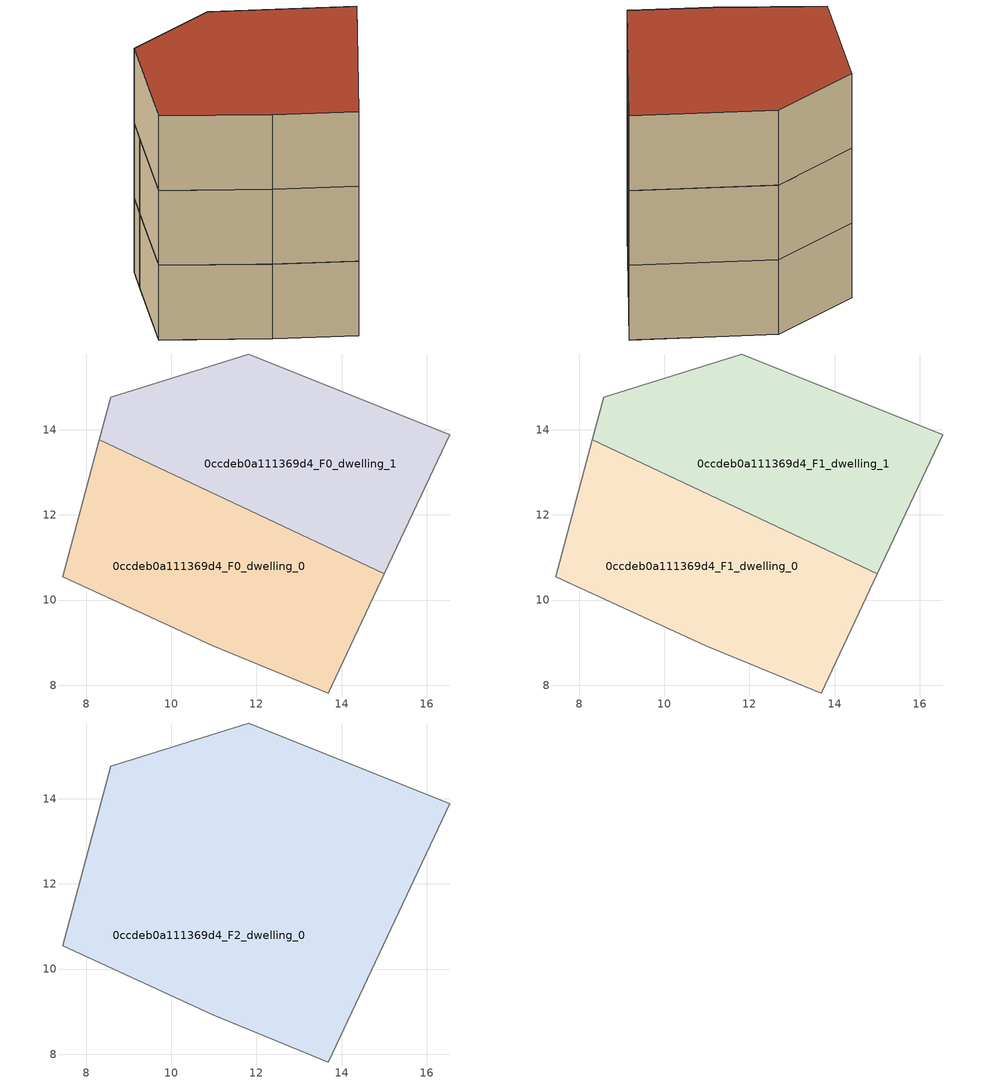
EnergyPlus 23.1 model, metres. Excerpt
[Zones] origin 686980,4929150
0ccdeb0a111369d4_F0_dwelling_0
 floor ground (EU_floor_Construction): 13.68,7.82 15,10.62 8.31,13.77 7.45,10.55 10.97,8.92 z0
 wall adiabatic (EU_wall_Construction): 15,10.62 13.68,7.82 10.97,8.92 7.45,10.55 8.31,13.77 z0:3
 wall to 0ccdeb0a111369d4_F0_dwelling_1 (EU_wall_Construction): 8.31,13.77 15,10.62 z0:3
0ccdeb0a111369d4_F0_dwelling_1
 floor ground (EU_floor_Construction): 15,10.62 16.54,13.88 11.82,15.78 8.58,14.77 8.31,13.77 z0
 wall adiabatic (EU_wall_Construction): 8.31,13.77 8.58,14.77 11.82,15.78 16.54,13.88 15,10.62 z0:3
0ccdeb0a111369d4_F1_dwelling_0
 floor to 0ccdeb0a111369d4_F0_dwelling_0 (EU_floor_Construction): 13.68,7.82 15,10.62 8.31,13.77 7.45,10.55 10.97,8.92 z3
 wall adiabatic (EU_wall_Construction): 15,10.62 13.68,7.82 10.97,8.92 7.45,10.55 8.31,13.77 z3:6
 wall to 0ccdeb0a111369d4_F1_dwelling_1 (EU_wall_Construction): 8.31,13.77 15,10.62 z3:6
0ccdeb0a111369d4_F1_dwelling_1
 floor to 0ccdeb0a111369d4_F0_dwelling_1 (EU_floor_Construction): 15,10.62 16.54,13.88 11.82,15.78 8.58,14.77 8.31,13.77 z3
 wall adiabatic (EU_wall_Construction): 8.31,13.77 8.58,14.77 11.82,15.78 16.54,13.88 15,10.62 z3:6
0ccdeb0a111369d4_F2_dwelling_0
 floor to 0ccdeb0a111369d4_F1_dwelling_0 (EU_floor_Construction): 13.68,7.82 15,10.62 8.31,13.77 7.45,10.55 10.97,8.92 z6
 floor to 0ccdeb0a111369d4_F1_dwelling_1 (EU_floor_Construction): 15,10.62 16.54,13.88 11.82,15.78 8.58,14.77 8.31,13.77 z6
 wall adiabatic (EU_wall_Construction): 11.82,15.78 16.54,13.88 13.68,7.82 10.97,8.92 7.45,10.55 8.58,14.77 11.82,15.78 z6:9
 roof outside (EU_roof_Construction): 16.54,13.88 13.68,7.82 10.97,8.92 7.45,10.55 8.58,14.77 11.82,15.78 z9
[Building]
EU S2 Campaign: North Axis=0; Terrain=City; Solar Distribution=FullExterior
[Site:Location]
Bologna: Latitude=44.5; Longitude=11.25; Time Zone=1; Elevation=37
[SizingPeriod:WeatherFileDays]
AnnualSizingPeriod: Begin Month=1; Begin Day of Month=1; End Month=12; End Day of Month=31; Day of Week for Start Day=Monday; Use Weather File Daylight Saving Period=No; Use Weather File Rain and Snow Indicators=No
[MATERIAL]
EU_InternalMass_Material: Roughness=MediumRough; Thickness=0.1; Conductivity=1; Density=1800; Specific Heat=900; Thermal Absorptance=0.9; Solar Absorptance=0.7; Visible Absorptance=0.7
[MATERIAL:NOMASS] Roughness=MediumRough; Thermal Absorptance=0.9; Solar Absorptance=0.7; Visible Absorptance=0.7
Name | Thermal Resistance
EU_wall_NoMass | 0.937881
EU_roof_NoMass | 0.548572
EU_floor_NoMass | 0.71348
[CONSTRUCTION]
EU_wall_Construction: EU_wall_NoMass
EU_roof_Construction: EU_roof_NoMass
EU_floor_Construction: EU_floor_NoMass
EU_InternalMass_Construction: EU_InternalMass_Material
[ZONE] Type=1; Multiplier=1; Ceiling Height=autocalculate; Floor Area=autocalculate; Part of Total Floor Area=Yes
Name | Volume
0ccdeb0a111369d4_F0_dwelling_0; 0ccdeb0a111369d4_F1_dwelling_0 | 68.6843
0ccdeb0a111369d4_F2_dwelling_0 | 137.364
0ccdeb0a111369d4_F0_dwelling_1 | 68.6836
0ccdeb0a111369d4_F1_dwelling_1 | 68.6829
[INTERNALMASS] Construction=EU_InternalMass_Construction
Name | Zone or ZoneList | Surface Area
0ccdeb0a111369d4_F0_dwelling_0_EU_InternalMass | 0ccdeb0a111369d4_F0_dwelling_0 | 22.8949
0ccdeb0a111369d4_F0_dwelling_1_EU_InternalMass | 0ccdeb0a111369d4_F0_dwelling_1 | 22.8945
0ccdeb0a111369d4_F1_dwelling_0_EU_InternalMass | 0ccdeb0a111369d4_F1_dwelling_0 | 22.8949
0ccdeb0a111369d4_F1_dwelling_1_EU_InternalMass | 0ccdeb0a111369d4_F1_dwelling_1 | 22.8945
0ccdeb0a111369d4_F2_dwelling_0_EU_InternalMass | 0ccdeb0a111369d4_F2_dwelling_0 | 45.788
[OTHEREQUIPMENT] Fuel Type=Electricity; Design Level Calculation Method=Watts/Area; Power per Zone Floor Area=1; Fraction Latent=0; Fraction Radiant=0; Fraction Lost=0; Carbon Dioxide Generation Rate=0; EndUse Subcategory=EU_Step8_InternalGains
Name | Zone or ZoneList or Space or SpaceList | Schedule
EU_Step8_InternalGain_0ccdeb0a111369d4_F0_dwelling_0_f000 | 0ccdeb0a111369d4_F0_dwelling_0 | EU_Step8_GainSchedule_0ccdeb0a111369d4_F0_dwelling_0_f000
EU_Step8_InternalGain_0ccdeb0a111369d4_F0_dwelling_1_f000 | 0ccdeb0a111369d4_F0_dwelling_1 | EU_Step8_GainSchedule_0ccdeb0a111369d4_F0_dwelling_1_f000
EU_Step8_InternalGain_0ccdeb0a111369d4_F1_dwelling_0_f000 | 0ccdeb0a111369d4_F1_dwelling_0 | EU_Step8_GainSchedule_0ccdeb0a111369d4_F1_dwelling_0_f000
EU_Step8_InternalGain_0ccdeb0a111369d4_F1_dwelling_1_f000 | 0ccdeb0a111369d4_F1_dwelling_1 | EU_Step8_GainSchedule_0ccdeb0a111369d4_F1_dwelling_1_f000
EU_Step8_InternalGain_0ccdeb0a111369d4_F2_dwelling_0_f000 | 0ccdeb0a111369d4_F2_dwelling_0 | EU_Step8_GainSchedule_0ccdeb0a111369d4_F2_dwelling_0_f000
[ZONEVENTILATION:DESIGNFLOWRATE] Schedule=EU_AlwaysOn; Design Flow Rate Calculation Method=AirChanges/Hour; Air Changes per Hour=0.687892; Ventilation Type=Natural; Fan Pressure Rise=0; Fan Total Efficiency=1; Constant Term Coefficient=1; Temperature Term Coefficient=0; Velocity Term Coefficient=0; Velocity Squared Term Coefficient=0; Minimum Indoor Temperature=-100; Maximum Indoor Temperature=100; Delta Temperature=-100; Minimum Outdoor Temperature=-100; Maximum Outdoor Temperature=100; Maximum Wind Speed=40
Name | Zone or ZoneList or Space or SpaceList
EU_ConstantAir_0ccdeb0a111369d4_F0_dwelling_0 | 0ccdeb0a111369d4_F0_dwelling_0
EU_ConstantAir_0ccdeb0a111369d4_F0_dwelling_1 | 0ccdeb0a111369d4_F0_dwelling_1
EU_ConstantAir_0ccdeb0a111369d4_F1_dwelling_0 | 0ccdeb0a111369d4_F1_dwelling_0
EU_ConstantAir_0ccdeb0a111369d4_F1_dwelling_1 | 0ccdeb0a111369d4_F1_dwelling_1
EU_ConstantAir_0ccdeb0a111369d4_F2_dwelling_0 | 0ccdeb0a111369d4_F2_dwelling_0
[HVACTEMPLATE:THERMOSTAT] Constant Heating Setpoint=20; Constant Cooling Setpoint=50
EU_HeatOnly_0ccdeb0a111369d4_F0_dwelling_0; EU_HeatOnly_0ccdeb0a111369d4_F0_dwelling_1; EU_HeatOnly_0ccdeb0a111369d4_F1_dwelling_0; EU_HeatOnly_0ccdeb0a111369d4_F1_dwelling_1; EU_HeatOnly_0ccdeb0a111369d4_F2_dwelling_0
[HVACTEMPLATE:ZONE:IDEALLOADSAIRSYSTEM] System Availability Schedule=EU_AlwaysOn; Maximum Heating Supply Air Temperature=50; Minimum Cooling Supply Air Temperature=13; Maximum Heating Supply Air Humidity Ratio=0.0156; Minimum Cooling Supply Air Humidity Ratio=0.0077; Heating Limit=NoLimit; Cooling Limit=NoLimit; Heating Availability Schedule=EU_AlwaysOn; Cooling Availability Schedule=EU_CoolingOff; Dehumidification Control Type=ConstantSensibleHeatRatio; Cooling Sensible Heat Ratio=0.7; Dehumidification Setpoint=60; Humidification Control Type=None; Humidification Setpoint=30; Outdoor Air Method=None; Outdoor Air Flow Rate per Person=0.00944; Outdoor Air Flow Rate per Zone Floor Area=0; Outdoor Air Flow Rate per Zone=0; Demand Controlled Ventilation Type=None; Outdoor Air Economizer Type=NoEconomizer; Heat Recovery Type=None; Sensible Heat Recovery Effectiveness=0.7; Latent Heat Recovery Effectiveness=0.65
Name | Template Thermostat
0ccdeb0a111369d4_F0_dwelling_0 | EU_HeatOnly_0ccdeb0a111369d4_F0_dwelling_0
0ccdeb0a111369d4_F0_dwelling_1 | EU_HeatOnly_0ccdeb0a111369d4_F0_dwelling_1
0ccdeb0a111369d4_F1_dwelling_0 | EU_HeatOnly_0ccdeb0a111369d4_F1_dwelling_0
0ccdeb0a111369d4_F1_dwelling_1 | EU_HeatOnly_0ccdeb0a111369d4_F1_dwelling_1
0ccdeb0a111369d4_F2_dwelling_0 | EU_HeatOnly_0ccdeb0a111369d4_F2_dwelling_0
[SIZING:ZONE] Zone Cooling Design Supply Air Temperature Input Method=SupplyAirTemperature; Zone Cooling Design Supply Air Temperature=13; Zone Heating Design Supply Air Temperature Input Method=SupplyAirTemperature; Zone Heating Design Supply Air Temperature=50; Zone Cooling Design Supply Air Humidity Ratio=0.008; Zone Heating Design Supply Air Humidity Ratio=0.008; Cooling Design Air Flow Method=DesignDay; Cooling Design Air Flow Rate=0; Cooling Minimum Air Flow per Zone Floor Area=0.000762; Cooling Minimum Air Flow=0; Cooling Minimum Air Flow Fraction=0.2; Heating Design Air Flow Method=DesignDay; Heating Design Air Flow Rate=0; Heating Maximum Air Flow per Zone Floor Area=0.002032; Heating Maximum Air Flow=0.141576; Heating Maximum Air Flow Fraction=0.3; Account for Dedicated Outdoor Air System=No; Dedicated Outdoor Air System Control Strategy=NeutralSupplyAir; Dedicated Outdoor Air Low Setpoint Temperature for Design=autosize; Dedicated Outdoor Air High Setpoint Temperature for Design=autosize; Zone Load Sizing Method=Sensible Load Only No Latent Load; Zone Latent Cooling Design Supply Air Humidity Ratio Input Method=HumidityRatioDifference; Zone Cooling Design Supply Air Humidity Ratio Difference=0.005; Zone Latent Heating Design Supply Air Humidity Ratio Input Method=HumidityRatioDifference; Zone Humidification Design Supply Air Humidity Ratio Difference=0.005
0ccdeb0a111369d4_F0_dwelling_0; 0ccdeb0a111369d4_F0_dwelling_1; 0ccdeb0a111369d4_F1_dwelling_0; 0ccdeb0a111369d4_F1_dwelling_1; 0ccdeb0a111369d4_F2_dwelling_0
[SCHEDULE:CONSTANT]
Name | Hourly Value
EU_AlwaysOn | 1
EU_CoolingOff | 0
[SCHEDULE:FILE] Column Number=1; Rows to Skip at Top=0; Number of Hours of Data=8760; Column Separator=Comma; Interpolate to Timestep=No; Minutes per Item=60; Adjust Schedule for Daylight Savings=Yes
Name | File
EU_Step8_GainSchedule_0ccdeb0a111369d4_F0_dwelling_0_f000 | ../../schedules/0ccdeb0a111369d4/0ccdeb0a111369d4_F0_dwelling_0_f000_gain.csv
EU_Step8_GainSchedule_0ccdeb0a111369d4_F0_dwelling_1_f000 | ../../schedules/0ccdeb0a111369d4/0ccdeb0a111369d4_F0_dwelling_1_f000_gain.csv
EU_Step8_GainSchedule_0ccdeb0a111369d4_F1_dwelling_0_f000 | ../../schedules/0ccdeb0a111369d4/0ccdeb0a111369d4_F1_dwelling_0_f000_gain.csv
EU_Step8_GainSchedule_0ccdeb0a111369d4_F1_dwelling_1_f000 | ../../schedules/0ccdeb0a111369d4/0ccdeb0a111369d4_F1_dwelling_1_f000_gain.csv
EU_Step8_GainSchedule_0ccdeb0a111369d4_F2_dwelling_0_f000 | ../../schedules/0ccdeb0a111369d4/0ccdeb0a111369d4_F2_dwelling_0_f000_gain.csv
